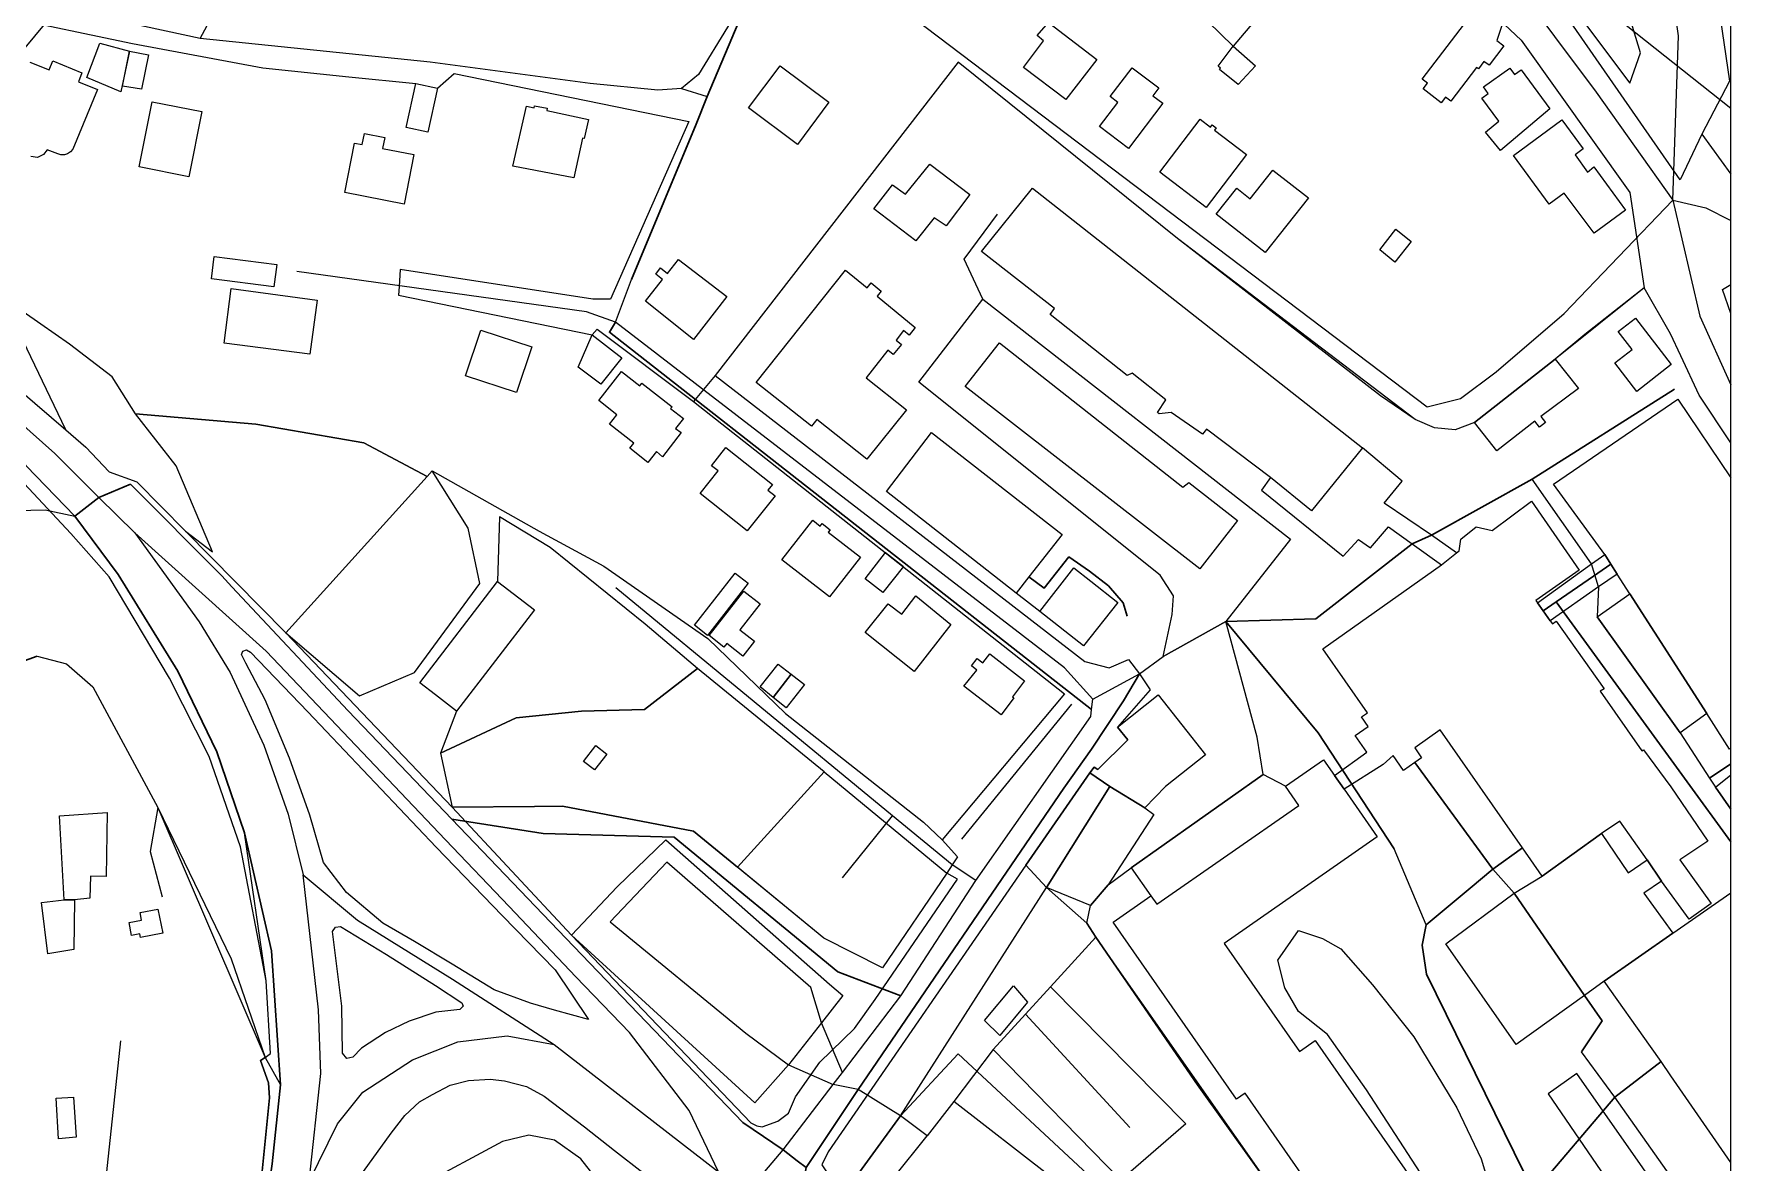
# Model space of a CAD drawing. Header units: millimetres. Extents: x 2635158 to 2636580, y 5834609 to 5836244.
# Drawn here: x 2636251 to 2636579.7, y 5835506.2 to 5835721.9 of the extents above; entities that cross this region are included whole.
import ezdxf

# ---------------------------------------------------------------- set-up
doc = ezdxf.new("R2010")
doc.units = ezdxf.units.MM
for name, color, linetype in [('IRT_OpenStreetMap_Vector geometry_amenity_hospital', 44, 'Continuous'), ('IRT_OpenStreetMap_Vector geometry_amenity_parking', 44, 'Continuous'), ('IRT_OpenStreetMap_Vector geometry_barrier_fence', 90, 'Continuous'), ('IRT_OpenStreetMap_Vector geometry_barrier_hedge', 90, 'Continuous'), ('IRT_OpenStreetMap_Vector geometry_barrier_wall', 90, 'Continuous'), ('IRT_OpenStreetMap_Vector geometry_building_civic', 10, 'Continuous'), ('IRT_OpenStreetMap_Vector geometry_building_garage', 10, 'Continuous'), ('IRT_OpenStreetMap_Vector geometry_building_hospital', 10, 'Continuous'), ('IRT_OpenStreetMap_Vector geometry_building_house', 10, 'Continuous'), ('IRT_OpenStreetMap_Vector geometry_building_industrial', 10, 'Continuous'), ('IRT_OpenStreetMap_Vector geometry_building_residential', 10, 'Continuous'), ('IRT_OpenStreetMap_Vector geometry_building_service', 10, 'Continuous'), ('IRT_OpenStreetMap_Vector geometry_building_yes', 10, 'Continuous'), ('IRT_OpenStreetMap_Vector geometry_highway_path', 220, 'Continuous'), ('IRT_OpenStreetMap_Vector geometry_highway_residential', 220, 'Continuous'), ('IRT_OpenStreetMap_Vector geometry_highway_secondary', 220, 'Continuous'), ('IRT_OpenStreetMap_Vector geometry_highway_secondary_link', 220, 'Continuous'), ('IRT_OpenStreetMap_Vector geometry_highway_service', 220, 'Continuous'), ('IRT_OpenStreetMap_Vector geometry_highway_steps', 220, 'Continuous'), ('IRT_OpenStreetMap_Vector geometry_landuse_grass', 60, 'Continuous'), ('IRT_OpenStreetMap_Vector geometry_landuse_residential', 60, 'Continuous'), ('IRT_OpenStreetMap_Vector geometry_leisure_outdoor_seating', 82, 'Continuous'), ('IRT_OpenStreetMap_Vector geometry_leisure_park', 82, 'Continuous'), ('IRT_OpenStreetMap_Vector geometry_natural_bare_rock', 72, 'Continuous'), ('IRT_OpenStreetMap_Vector geometry_natural_cliff', 72, 'Continuous'), ('IRT_OpenStreetMap_Vector geometry_natural_scrub', 72, 'Continuous'), ('IRT_OpenStreetMap_Vector geometry_natural_wood', 72, 'Continuous'), ('IRT_OpenStreetMap_Vector geometry_power_line', 154, 'Continuous'), ('IRT_OpenStreetMap_Vector geometry_power_minor_line', 154, 'Continuous'), ('IRT_OpenStreetMap_Vector geometry_unknown', 7, 'Continuous')]:
    doc.layers.add(name, color=color, linetype=linetype)
doc.layers.add('IRT_OpenStreetMap_Vector geometry_highway_footway', color=220, linetype='Continuous', lineweight=30)

msp = doc.modelspace()

# ---------------------------------------------------------------- linework, layer by layer
msp.add_lwpolyline([(2635161.27, 5834613.55), (2636575.35, 5834613.55), (2636575.35, 5836234.65), (2635161.27, 5836234.65)], close=True)
at = {"layer": 'IRT_OpenStreetMap_Vector geometry_amenity_hospital'}
for points in [[(2636575.35, 5835643.82), (2636569.28, 5835652.92), (2636565.75, 5835660.46), (2636563.81, 5835664.69), (2636558.78, 5835673.44), (2636541.72, 5835659.84), (2636526.33, 5835647.72), (2636522.65, 5835646.29), (2636518.68, 5835646.68), (2636515, 5835648.3), (2636469.57, 5835682.86), (2636427.59, 5835716.56), (2636381.14, 5835656.67), (2636451.84, 5835602.02), (2636456.45, 5835600.8), (2636460.17, 5835602.42), (2636462.27, 5835599.68), (2636464.3, 5835596.63), (2636458.06, 5835589.48), (2636460.03, 5835587.02), (2636454.28, 5835581.4), (2636453.59, 5835581.84), (2636452.77, 5835580.74), (2636440.57, 5835563.12), (2636444.52, 5835558.81), (2636452.23, 5835551.98)], [(2636452.23, 5835551.98), (2636453.94, 5835549.35), (2636473.34, 5835521.11), (2636489.55, 5835498.48), (2636507.81, 5835473.22), (2636525.74, 5835449.58), (2636529.45, 5835438.45), (2636533.82, 5835432.08), (2636537.28, 5835427.04), (2636535.24, 5835424.72), (2636564.96, 5835414.28), (2636575.35, 5835410.87)]]:
    msp.add_lwpolyline(points, dxfattribs=at)
at = {"layer": 'IRT_OpenStreetMap_Vector geometry_amenity_parking'}
for points in [[(2636549.74, 5835610.54), (2636556.01, 5835614.96), (2636570.71, 5835592.09), (2636565.63, 5835588.4), (2636549.74, 5835610.54)], [(2636385.43, 5835562.69), (2636401.96, 5835580.96), (2636425.43, 5835561.54), (2636413.13, 5835543.47), (2636401.92, 5835549.12), (2636385.43, 5835562.69)], [(2636492.76, 5835574.49), (2636490.2, 5835578.17), (2636485.9, 5835580.4), (2636460.68, 5835562.61), (2636464.46, 5835557.26), (2636465.61, 5835555.61), (2636492.76, 5835574.49)], [(2636572.42, 5835577.98), (2636575.35, 5835580.36)], [(2636456.62, 5835578.1), (2636463.27, 5835574.06), (2636465.04, 5835572.79), (2636456.28, 5835559.35), (2636452.92, 5835555.36), (2636444.52, 5835558.81), (2636456.62, 5835578.1)], [(2636575.35, 5835573.81), (2636572.42, 5835577.98)], [(2636353.69, 5835549.68), (2636362.39, 5835558.92), (2636371.73, 5835567.94), (2636403.04, 5835540.37), (2636405.53, 5835538.18), (2636401.45, 5835532.93), (2636395.19, 5835524.91), (2636388.71, 5835517.64), (2636353.69, 5835549.68)], [(2636540.38, 5835519.36), (2636564.79, 5835483.68), (2636571.1, 5835487.21), (2636545.86, 5835523.28), (2636540.38, 5835519.36)]]:
    msp.add_lwpolyline(points, dxfattribs=at)
at = {"layer": 'IRT_OpenStreetMap_Vector geometry_barrier_fence'}
for points in [[(2636327.06, 5835638.48), (2636326.09, 5835637.41), (2636313.96, 5835643.82), (2636293.31, 5835647.4), (2636270.35, 5835649.35), (2636265.87, 5835656.47), (2636257.73, 5835662.68), (2636233, 5835679.9), (2636229.14, 5835683.07), (2636226.77, 5835685.12), (2636213.11, 5835693.56), (2636207.65, 5835699.25), (2636198.24, 5835706.8), (2636189.32, 5835716.12), (2636219.83, 5835740.82)], [(2636244.85, 5835725.39), (2636269.78, 5835720.13), (2636294.66, 5835715.53), (2636311.14, 5835713.76), (2636323.92, 5835712.52), (2636328.07, 5835711.59), (2636331.24, 5835714.42), (2636376.1, 5835705.24), (2636361.12, 5835671.27), (2636357.79, 5835671.31), (2636320.95, 5835676.94), (2636320.72, 5835673.71), (2636320.59, 5835672.03), (2636357.61, 5835664.47), (2636358.56, 5835665.55), (2636377, 5835651.75), (2636447.95, 5835595.85), (2636424.57, 5835567.96)], [(2636575.35, 5835643.82), (2636569.28, 5835652.92), (2636565.75, 5835660.46), (2636563.81, 5835664.69), (2636558.78, 5835673.44), (2636547.42, 5835664.53), (2636541.72, 5835659.84), (2636526.33, 5835647.72), (2636522.65, 5835646.29), (2636518.68, 5835646.68), (2636515, 5835648.3), (2636469.57, 5835682.86), (2636427.59, 5835716.56), (2636381.14, 5835656.67), (2636451.84, 5835602.02), (2636456.45, 5835600.8), (2636460.17, 5835602.42), (2636462.27, 5835599.68), (2636464.3, 5835596.63), (2636458.06, 5835589.48)], [(2636413.13, 5835543.47), (2636401.92, 5835549.12), (2636385.43, 5835562.69), (2636377.01, 5835569.62), (2636351.99, 5835574.34), (2636346.58, 5835574.31), (2636330.87, 5835574.2), (2636299.04, 5835607.48), (2636326.09, 5835637.41), (2636327.06, 5835638.48), (2636347.49, 5835626.93), (2636359.84, 5835620.22), (2636379.72, 5835606.45), (2636394.62, 5835592.06), (2636420.98, 5835571.3), (2636424.57, 5835567.96), (2636427.49, 5835564.68), (2636426.47, 5835563.13), (2636425.43, 5835561.54), (2636413.13, 5835543.47)], [(2636416.57, 5835515.16), (2636444.52, 5835558.81), (2636440.57, 5835563.12), (2636452.77, 5835580.74)], [(2636224.56, 5835280.6), (2636249.97, 5835358.22), (2636265, 5835403.13), (2636278.12, 5835442.3), (2636288.82, 5835476.06), (2636292.37, 5835493.64), (2636294.52, 5835504.57), (2636295.93, 5835518.64), (2636295.76, 5835521.49), (2636294.22, 5835525.77)], [(2636514.01, 5835434.37), (2636489.21, 5835446.85), (2636452.18, 5835465.9), (2636432.98, 5835477.61), (2636405.49, 5835499.97), (2636416.57, 5835515.16)]]:
    msp.add_lwpolyline(points, dxfattribs=at)
at = {"layer": 'IRT_OpenStreetMap_Vector geometry_barrier_hedge'}
msp.add_lwpolyline([(2636449.26, 5835593.86), (2636428.23, 5835568.08)], dxfattribs=at)
at = {"layer": 'IRT_OpenStreetMap_Vector geometry_barrier_wall'}
msp.add_lwpolyline([(2636443.22, 5835611.56), (2636438.7, 5835615.11)], dxfattribs=at)
at = {"layer": 'IRT_OpenStreetMap_Vector geometry_building_civic'}
for points in [[(2636480.19, 5835719.64), (2636475.36, 5835724.34), (2636498.54, 5835751.83), (2636503.85, 5835747.64), (2636480.19, 5835719.64)], [(2636530.6, 5835642.31), (2636526.33, 5835647.72), (2636541.72, 5835659.84), (2636546.17, 5835654.18), (2636538.99, 5835648.86), (2636539.87, 5835647.72), (2636538.73, 5835646.84), (2636537.85, 5835647.97), (2636530.6, 5835642.31)], [(2636324.67, 5835597.97), (2636339.53, 5835617.32), (2636346.6, 5835611.87), (2636331.73, 5835592.55), (2636327.69, 5835595.65), (2636324.67, 5835597.97)], [(2636355.98, 5835582.92), (2636358.35, 5835585.97), (2636360.44, 5835584.34), (2636358.09, 5835581.3), (2636355.98, 5835582.92)]]:
    msp.add_lwpolyline(points, dxfattribs=at)
at = {"layer": 'IRT_OpenStreetMap_Vector geometry_building_garage'}
for points in [[(2636269.21, 5835718.71), (2636267.53, 5835710.89), (2636261, 5835713.68), (2636263.51, 5835720.21), (2636269.21, 5835718.71)], [(2636271.5, 5835711.45), (2636267.85, 5835711.99), (2636269.21, 5835718.71), (2636272.79, 5835717.97), (2636271.5, 5835711.45)], [(2636323.92, 5835712.52), (2636328.07, 5835711.59), (2636326.25, 5835703.2), (2636322.1, 5835704.11), (2636323.92, 5835712.52)], [(2636296.78, 5835673.66), (2636284.85, 5835675.19), (2636285.4, 5835679.46), (2636297.32, 5835677.93), (2636296.78, 5835673.66)], [(2636357.61, 5835664.47), (2636363.31, 5835660.06), (2636359.31, 5835655.03), (2636354.97, 5835658.28), (2636357.61, 5835664.47)], [(2636413.21, 5835615.2), (2636409.8, 5835617.82), (2636413.74, 5835622.84), (2636417.13, 5835620.18), (2636413.21, 5835615.2)], [(2636377.21, 5835608.96), (2636384.97, 5835618.91), (2636387.45, 5835616.98), (2636379.68, 5835607.02), (2636377.21, 5835608.96)], [(2636389.76, 5835597.17), (2636393.17, 5835601.54), (2636395.67, 5835599.59), (2636392.21, 5835595.13), (2636389.76, 5835597.17)], [(2636395.67, 5835599.59), (2636398.22, 5835597.61), (2636394.73, 5835593.19), (2636392.21, 5835595.13), (2636395.67, 5835599.59)]]:
    msp.add_lwpolyline(points, dxfattribs=at)
at = {"layer": 'IRT_OpenStreetMap_Vector geometry_building_hospital'}
for points in [[(2636429.81, 5835691.28), (2636425.33, 5835685.31), (2636423.02, 5835686.85), (2636419.5, 5835682.41), (2636411.49, 5835688.56), (2636415.05, 5835693.14), (2636417.55, 5835691.33), (2636422.19, 5835697.06), (2636429.81, 5835691.28)], [(2636441.79, 5835692.5), (2636504.89, 5835642.85), (2636495.18, 5835630.82), (2636487.31, 5835637.19), (2636475.08, 5835646.42), (2636474.34, 5835645.46), (2636468.3, 5835649.65), (2636466.04, 5835649.37), (2636465.69, 5835649.59), (2636467.33, 5835652.07), (2636460.86, 5835657.15), (2636459.94, 5835656.72), (2636445.2, 5835668.38), (2636446.03, 5835669.51), (2636432.08, 5835680.37), (2636441.79, 5835692.5)], [(2636415.17, 5835660.73), (2636414.19, 5835661.55), (2636410.05, 5835656.24), (2636417.71, 5835650.16), (2636410.14, 5835640.68), (2636400.59, 5835648.26), (2636399.59, 5835646.98), (2636389.02, 5835655.36), (2636406.07, 5835676.84), (2636410.19, 5835673.45), (2636410.98, 5835674.39), (2636412.89, 5835672.83), (2636412.1, 5835671.88), (2636419.4, 5835665.88), (2636418.22, 5835664.43), (2636417.18, 5835665.29), (2636415.76, 5835663.46), (2636416.75, 5835662.65), (2636415.17, 5835660.73)], [(2636428.94, 5835654.61), (2636435.49, 5835662.92), (2636470.55, 5835635.36), (2636471.69, 5835636.23), (2636480.99, 5835628.95), (2636473.81, 5835619.76), (2636428.94, 5835654.61)], [(2636575.09, 5835585.27), (2636570.71, 5835592.09), (2636556.01, 5835614.96), (2636553.58, 5835618.74), (2636552.4, 5835620.61), (2636551.22, 5835622.48), (2636541.4, 5835635.91), (2636565.18, 5835652.14), (2636575.35, 5835637.15)], [(2636438.7, 5835615.11), (2636413.9, 5835634.53), (2636422.53, 5835645.83), (2636447.48, 5835626.3), (2636441.11, 5835618.18), (2636438.7, 5835615.11)], [(2636522.87, 5835622.77), (2636518.08, 5835626.16), (2636509.05, 5835632.26), (2636512.47, 5835636.52), (2636504.89, 5835642.85), (2636495.18, 5835630.82), (2636487.31, 5835637.19), (2636485.59, 5835634.77), (2636501.19, 5835622.18), (2636504.14, 5835625.34), (2636506.42, 5835623.75), (2636509.86, 5835627.76), (2636514.41, 5835624.49), (2636520, 5835620.48), (2636522.87, 5835622.77)], [(2636563.87, 5835578.05), (2636570.9, 5835567.71), (2636565.55, 5835564.12), (2636571.56, 5835555.75), (2636567.36, 5835552.8), (2636562.08, 5835560.03), (2636559.35, 5835564.08), (2636554.09, 5835571.53), (2636550.59, 5835569.17), (2636539.28, 5835561.01), (2636535.51, 5835566.41), (2636519.78, 5835588.94), (2636514.88, 5835585.51), (2636516.2, 5835583.63), (2636514.92, 5835582.73), (2636512.75, 5835581.21), (2636510.77, 5835584.04), (2636508.87, 5835582.35), (2636501.38, 5835577.6), (2636499.53, 5835580.26), (2636505.74, 5835584.67), (2636503.49, 5835587.88), (2636505.98, 5835589.62), (2636504.71, 5835591.43), (2636505.85, 5835592.23), (2636497.31, 5835604.42), (2636520, 5835620.48), (2636522.87, 5835622.77), (2636523.37, 5835623.18), (2636523.72, 5835625.41), (2636526.61, 5835627.74), (2636529.68, 5835627.09), (2636537.21, 5835632.66), (2636546.35, 5835619.51), (2636538.05, 5835613.71), (2636538.38, 5835613.23), (2636539.46, 5835611.7), (2636540.78, 5835609.82), (2636541.2, 5835609.21), (2636541.96, 5835609.73), (2636551.09, 5835596.79), (2636550.33, 5835596.38), (2636558.34, 5835584.96), (2636558.61, 5835585.14), (2636563.87, 5835578.05)], [(2636443.22, 5835611.56), (2636449.75, 5835619.94), (2636452.95, 5835617.4), (2636458.11, 5835613.3), (2636451.58, 5835605), (2636443.22, 5835611.56)], [(2636463.27, 5835574.06), (2636456.62, 5835578.1), (2636452.77, 5835580.74), (2636453.59, 5835581.84), (2636454.28, 5835581.4), (2636460.03, 5835587.02), (2636458.06, 5835589.48), (2636465.82, 5835595.68), (2636474.92, 5835584.21), (2636467.23, 5835578.1), (2636463.27, 5835574.06)], [(2636497.47, 5835583.22), (2636499.53, 5835580.26), (2636501.38, 5835577.6), (2636507.74, 5835568.48), (2636478.48, 5835548.14), (2636492.88, 5835527.49), (2636495.85, 5835529.56), (2636515.91, 5835500.78), (2636502.18, 5835491.22), (2636482.47, 5835519.49), (2636480.83, 5835518.35), (2636457.22, 5835552.22), (2636464.46, 5835557.26), (2636465.61, 5835555.61), (2636492.76, 5835574.49), (2636490.2, 5835578.17), (2636497.47, 5835583.22)], [(2636575.35, 5835585.45), (2636575.09, 5835585.27)], [(2636550.59, 5835569.17), (2636555.69, 5835561.61), (2636559.35, 5835564.08), (2636562.08, 5835560.03), (2636558.66, 5835557.74), (2636564.25, 5835550.07), (2636551.08, 5835540.89), (2636547.34, 5835538.2), (2636534.27, 5835528.78), (2636520.83, 5835548.04), (2636533.91, 5835557.71), (2636539.28, 5835561.01), (2636550.59, 5835569.17)], [(2636575.35, 5835506.24), (2636563.88, 5835522.85), (2636561.99, 5835525.55), (2636559.96, 5835528.45), (2636551.08, 5835540.89), (2636564.25, 5835550.07), (2636575.35, 5835557.82)]]:
    msp.add_lwpolyline(points, dxfattribs=at)
at = {"layer": 'IRT_OpenStreetMap_Vector geometry_building_house'}
for points in [[(2636527.5, 5835727.97), (2636531.7, 5835723.95), (2636530.61, 5835720.71), (2636531.94, 5835719.68), (2636529.14, 5835715.99), (2636528.13, 5835716.69), (2636527.07, 5835715.29), (2636526.72, 5835715.54), (2636521.81, 5835709.11), (2636520.79, 5835709.9), (2636519.96, 5835708.81), (2636516.5, 5835711.47), (2636517.35, 5835712.55), (2636516.32, 5835713.34), (2636527.5, 5835727.97)], [(2636460.86, 5835715.53), (2636465.94, 5835711.66), (2636464.85, 5835710.17), (2636466.71, 5835708.75), (2636460.15, 5835700.1), (2636454.64, 5835704.29), (2636458.14, 5835708.91), (2636456.69, 5835710.02), (2636460.86, 5835715.53)], [(2636549.14, 5835696.58), (2636555.21, 5835688.33), (2636549.18, 5835683.88), (2636543.49, 5835691.58), (2636540.57, 5835689.45), (2636533.79, 5835698.76), (2636543, 5835705.59), (2636547.07, 5835700.03), (2636545.55, 5835698.89), (2636547.94, 5835695.55), (2636549.14, 5835696.58)], [(2636367.16, 5835655.24), (2636372.91, 5835650.73), (2636372.64, 5835650.4), (2636375.08, 5835648.48), (2636373.59, 5835646.59), (2636374.68, 5835645.8), (2636371.08, 5835641.16), (2636369.95, 5835642.17), (2636368.29, 5835640.07), (2636364.82, 5835642.79), (2636365.59, 5835643.76), (2636360.97, 5835647.39), (2636362.36, 5835649.15), (2636358.88, 5835651.94), (2636363.26, 5835657.46), (2636366.74, 5835654.73), (2636367.16, 5835655.24)]]:
    msp.add_lwpolyline(points, dxfattribs=at)
at = {"layer": 'IRT_OpenStreetMap_Vector geometry_building_industrial'}
msp.add_lwpolyline([(2636557.34, 5835653.66), (2636553.12, 5835659.09), (2636556.44, 5835661.65), (2636553.76, 5835665.12), (2636557.08, 5835667.66), (2636563.92, 5835658.79), (2636557.34, 5835653.66)], dxfattribs=at)
at = {"layer": 'IRT_OpenStreetMap_Vector geometry_building_residential'}
for points in [[(2636440.07, 5835715.6), (2636443.92, 5835720.66), (2636442.74, 5835721.67), (2636444.85, 5835724.18), (2636454.09, 5835717.12), (2636448.17, 5835709.45), (2636440.07, 5835715.6)], [(2636250.11, 5835716.59), (2636253.8, 5835715.11), (2636254.5, 5835716.83), (2636260.1, 5835714.56), (2636259.41, 5835712.84), (2636263.08, 5835711.34), (2636258.35, 5835699.93), (2636257.93, 5835699.42), (2636257.33, 5835699.06), (2636256.73, 5835698.9), (2636256.05, 5835698.89), (2636255.48, 5835699.04), (2636253.44, 5835699.85), (2636252.71, 5835698.95), (2636251.59, 5835698.38), (2636250.33, 5835698.53)], [(2636393.55, 5835715.86), (2636402.87, 5835708.94), (2636396.9, 5835700.87), (2636387.54, 5835707.85), (2636393.55, 5835715.86)], [(2636531.27, 5835699.69), (2636528.41, 5835703.22), (2636530.99, 5835705.34), (2636527.71, 5835709.68), (2636528.93, 5835710.63), (2636528.02, 5835711.86), (2636533.1, 5835715.43), (2636533.98, 5835714.22), (2636535.25, 5835715.15), (2636540.72, 5835707.68), (2636531.27, 5835699.69)], [(2636271.02, 5835696.58), (2636273.5, 5835709), (2636283.03, 5835707.14), (2636280.54, 5835694.66), (2636271.02, 5835696.58)], [(2636349.06, 5835707.78), (2636348.97, 5835707.36), (2636356.92, 5835705.63), (2636356.12, 5835702), (2636355.81, 5835702.06), (2636354.12, 5835694.48), (2636342.47, 5835696.68), (2636345.05, 5835708.15), (2636346.53, 5835707.85), (2636346.61, 5835708.27), (2636349.06, 5835707.78)], [(2636475.02, 5835688.82), (2636466.18, 5835695.57), (2636473.9, 5835705.67), (2636475.83, 5835704.19), (2636476.18, 5835704.64), (2636476.96, 5835704.06), (2636476.61, 5835703.59), (2636482.72, 5835698.92), (2636475.02, 5835688.82)], [(2636310.34, 5835691.65), (2636312.18, 5835701.12), (2636313.65, 5835700.83), (2636314.08, 5835702.98), (2636317.98, 5835702.21), (2636317.56, 5835700.07), (2636323.54, 5835698.91), (2636321.7, 5835689.42), (2636310.34, 5835691.65)], [(2636476.96, 5835687.51), (2636480.88, 5835692.5), (2636483.43, 5835690.48), (2636487.76, 5835695.97), (2636494.56, 5835690.66), (2636486.32, 5835680.23), (2636476.96, 5835687.51)], [(2636377.01, 5835663.6), (2636367.84, 5835670.92), (2636371.11, 5835675.04), (2636369.8, 5835676.09), (2636370.72, 5835677.26), (2636372.04, 5835676.21), (2636374.12, 5835678.84), (2636383.36, 5835671.82), (2636377.01, 5835663.6)], [(2636287.25, 5835662.9), (2636288.61, 5835673.3), (2636305.03, 5835671.1), (2636303.67, 5835660.79), (2636287.25, 5835662.9)], [(2636333.44, 5835656.61), (2636336.32, 5835665.38), (2636346.1, 5835662.17), (2636343.17, 5835653.42), (2636333.44, 5835656.61)], [(2636378.28, 5835634.11), (2636381.7, 5835638.45), (2636380.43, 5835639.44), (2636383.16, 5835642.9), (2636392.1, 5835635.87), (2636391.24, 5835634.78), (2636392.6, 5835633.68), (2636387.26, 5835627), (2636378.28, 5835634.11)], [(2636393.89, 5835621.45), (2636399.83, 5835629.01), (2636401.25, 5835627.91), (2636401.62, 5835628.4), (2636403.14, 5835627.21), (2636402.76, 5835626.73), (2636408.91, 5835621.95), (2636403, 5835614.36), (2636393.89, 5835621.45)], [(2636426.19, 5835609.09), (2636419.22, 5835600.13), (2636409.8, 5835607.57), (2636414.22, 5835613.06), (2636416.82, 5835611.05), (2636419.54, 5835614.57), (2636426.19, 5835609.09)], [(2636428.72, 5835597.28), (2636431.18, 5835600.36), (2636430.15, 5835601.19), (2636431.26, 5835602.59), (2636432.3, 5835601.76), (2636433.67, 5835603.47), (2636440.31, 5835598.34), (2636437.97, 5835595.29), (2636438.27, 5835595.05), (2636435.82, 5835591.86), (2636428.72, 5835597.28)], [(2636255.83, 5835572.54), (2636264.93, 5835573.18), (2636264.7, 5835560.9), (2636261.75, 5835560.96), (2636261.6, 5835556.76), (2636258.7, 5835556.49), (2636256.72, 5835556.47), (2636255.83, 5835572.54)], [(2636274.62, 5835554.71), (2636275.53, 5835550.1), (2636271.29, 5835549.28), (2636271.17, 5835549.97), (2636269.59, 5835549.66), (2636269.09, 5835552.15), (2636271.5, 5835552.61), (2636271.2, 5835554.05), (2636274.62, 5835554.71)]]:
    msp.add_lwpolyline(points, dxfattribs=at)
at = {"layer": 'IRT_OpenStreetMap_Vector geometry_building_service'}
msp.add_lwpolyline([(2636432.64, 5835533.38), (2636438.19, 5835540.01), (2636440.83, 5835536.91), (2636435.58, 5835530.53), (2636432.64, 5835533.38)], dxfattribs=at)
at = {"layer": 'IRT_OpenStreetMap_Vector geometry_building_yes'}
for points in [[(2636477.56, 5835715.16), (2636477.77, 5835715.46), (2636477.31, 5835715.81), (2636480.19, 5835719.64), (2636484.47, 5835715.89), (2636481.14, 5835712.35), (2636477.56, 5835715.16)], [(2636508.19, 5835680.71), (2636511.27, 5835684.67), (2636514.24, 5835682.29), (2636511.08, 5835678.35), (2636508.19, 5835680.71)], [(2636538.38, 5835613.23), (2636548.71, 5835620.67), (2636551.22, 5835622.48), (2636552.4, 5835620.61), (2636553.58, 5835618.74), (2636550.04, 5835616.27), (2636540.78, 5835609.82), (2636539.46, 5835611.7), (2636538.38, 5835613.23)], [(2636386.44, 5835603.06), (2636383.35, 5835605.47), (2636382.83, 5835604.78), (2636379.99, 5835607), (2636386.63, 5835615.5), (2636389.74, 5835613.06), (2636385.85, 5835608.08), (2636388.65, 5835605.88), (2636386.44, 5835603.06)], [(2636258.7, 5835556.49), (2636258.51, 5835546.98), (2636253.56, 5835546.15), (2636252.35, 5835555.97), (2636256.72, 5835556.47), (2636258.7, 5835556.49)], [(2636255.14, 5835518.53), (2636258.5, 5835518.74), (2636259, 5835511.07), (2636255.64, 5835510.77), (2636255.14, 5835518.53)]]:
    msp.add_lwpolyline(points, dxfattribs=at)
at = {"layer": 'IRT_OpenStreetMap_Vector geometry_highway_footway'}
for points in [[(2636377.49, 5835704.71), (2636379.59, 5835710.04), (2636389.04, 5835732.4)], [(2636365.17, 5835675.06), (2636377.49, 5835704.71)], [(2636184.07, 5835677.55), (2636203.84, 5835668.74), (2636219.03, 5835661.38), (2636225.77, 5835657.07), (2636227.92, 5835655.69), (2636237.46, 5835649.58), (2636249.43, 5835639.44), (2636258.71, 5835629.78), (2636267.02, 5835618.67), (2636278.45, 5835600.19), (2636285.88, 5835584.74), (2636291.17, 5835569.3), (2636296.33, 5835546.71), (2636298.03, 5835521.13)], [(2636453.12, 5835592.85), (2636360.93, 5835664.96), (2636362.12, 5835666.87)], [(2636537.34, 5835636.89), (2636564.53, 5835654.07)], [(2636258.71, 5835629.78), (2636263.35, 5835633.4), (2636269.38, 5835635.92)], [(2636269.38, 5835635.92), (2636286.86, 5835618.39), (2636288.74, 5835616.3), (2636310.97, 5835592.58), (2636330.78, 5835571.91), (2636352.6, 5835549.16), (2636386.47, 5835513.92), (2636388.43, 5835512.57)], [(2636518.08, 5835626.16), (2636537.34, 5835636.89)], [(2636514.41, 5835624.49), (2636518.08, 5835626.16)], [(2636478.79, 5835609.64), (2636495.98, 5835610.21), (2636514.41, 5835624.49)], [(2636459.89, 5835610.72), (2636459.14, 5835613.27), (2636456.32, 5835616.48), (2636452.7, 5835619.29), (2636448.79, 5835622.02), (2636444.04, 5835616.02), (2636441.11, 5835618.18)], [(2636575.35, 5835567.57), (2636541.96, 5835613.42), (2636549.06, 5835618.31), (2636552.4, 5835620.61)], [(2636541.96, 5835613.42), (2636539.46, 5835611.7)], [(2636510.99, 5835566.2), (2636496.46, 5835588.4), (2636478.79, 5835609.64)], [(2636240.12, 5835598.95), (2636251.55, 5835603.07)], [(2636397.78, 5835497.93), (2636399.37, 5835500.41), (2636398.11, 5835502.79), (2636398.55, 5835505.3), (2636408.46, 5835520.2), (2636447.79, 5835577.84), (2636453.11, 5835585.27), (2636459.22, 5835594.53), (2636462.27, 5835599.68)], [(2636533.91, 5835557.71), (2636529.82, 5835562.31), (2636514.92, 5835582.73)], [(2636571.23, 5835579.72), (2636575.35, 5835582.47)], [(2636330.78, 5835571.91), (2636348.28, 5835569.16), (2636373.34, 5835568.43)], [(2636373.34, 5835568.43), (2636404.58, 5835542.71), (2636416.64, 5835538.11)], [(2636517.06, 5835551.68), (2636525.48, 5835558.71), (2636529.82, 5835562.31), (2636535.51, 5835566.41)], [(2636547.34, 5835538.2), (2636533.91, 5835557.71)], [(2636513.35, 5835431.24), (2636517.83, 5835436.72), (2636520.55, 5835441.44), (2636525.4, 5835449.85), (2636527.41, 5835453.04), (2636526.68, 5835457.54), (2636534.4, 5835475.62), (2636537.76, 5835491.26), (2636537.69, 5835500.54), (2636517.16, 5835542.23), (2636516.29, 5835547.82), (2636517.06, 5835551.68)], [(2636546.78, 5835527.42), (2636550.7, 5835533.33), (2636547.34, 5835538.2)], [(2636537.69, 5835500.54), (2636553.14, 5835518.75), (2636561.99, 5835525.55)], [(2636298.03, 5835521.13), (2636296.48, 5835506), (2636293.07, 5835482.82), (2636286.19, 5835460.94), (2636280.47, 5835443.7), (2636272.3, 5835419.73), (2636257.14, 5835372.84), (2636247.29, 5835342.78), (2636238.1, 5835316.43), (2636225.94, 5835279.85), (2636221.25, 5835260.58), (2636218.87, 5835248.92)], [(2636388.43, 5835512.57), (2636394.13, 5835508.67), (2636396.83, 5835506.57)], [(2636396.83, 5835506.57), (2636398.55, 5835505.3)]]:
    msp.add_lwpolyline(points, dxfattribs=at)
at = {"layer": 'IRT_OpenStreetMap_Vector geometry_highway_path'}
for points in [[(2636564.24, 5835690.21), (2636565.3, 5835721.65), (2636561.6, 5835747.41), (2636557.77, 5835779.35), (2636553.38, 5835795.85), (2636542.61, 5835813.64), (2636542.49, 5835829.59), (2636546.44, 5835855.26), (2636552.65, 5835879.67), (2636548.21, 5835901.33), (2636548.33, 5835920.1), (2636549.61, 5836023.66), (2636560.11, 5836036.77), (2636567.55, 5836054.33), (2636567.06, 5836067.12), (2636575.35, 5836098.28)], [(2636184.07, 5835677.55), (2636195.33, 5835668.73), (2636198.87, 5835665.05), (2636202.17, 5835661.61), (2636207.25, 5835653.41), (2636211.3, 5835647.24), (2636218.11, 5835636.49), (2636224.17, 5835631.5), (2636232.39, 5835629.68), (2636240.22, 5835629.61), (2636247.57, 5835630.92), (2636253.07, 5835631.01), (2636258.71, 5835629.78)], [(2636274.59, 5835574.14), (2636273.13, 5835565.73), (2636275.45, 5835557.03)]]:
    msp.add_lwpolyline(points, dxfattribs=at)
at = {"layer": 'IRT_OpenStreetMap_Vector geometry_highway_residential'}
for points in [[(2636440.24, 5835807.95), (2636433.93, 5835799.01), (2636394.75, 5835743.57), (2636389.04, 5835732.4), (2636377.94, 5835714.25), (2636374.69, 5835711.58), (2636370.18, 5835711.26), (2636357.24, 5835712.53), (2636326.66, 5835716.6), (2636282.67, 5835721.14), (2636258.18, 5835726.43), (2636270.37, 5835753.02)], [(2636440.24, 5835807.95), (2636480.12, 5835774.88), (2636533.62, 5835732.23), (2636549.6, 5835710.85), (2636564.24, 5835690.21)], [(2636282.67, 5835721.14), (2636308.31, 5835768.76)], [(2636394.75, 5835743.57), (2636517.29, 5835650.7), (2636523.64, 5835652.27), (2636530.43, 5835657.4), (2636543.49, 5835668.57), (2636564.24, 5835690.21)], [(2636564.24, 5835690.21), (2636569.38, 5835668.06), (2636575.35, 5835654.94)], [(2636403.68, 5835521.19), (2636405.5, 5835523.48), (2636416.64, 5835538.11), (2636431.01, 5835560.16), (2636452.94, 5835591.51), (2636453.12, 5835592.85), (2636453.38, 5835594.83), (2636447.92, 5835600.81), (2636362.12, 5835666.87), (2636356.53, 5835668.85), (2636301.18, 5835676.56)], [(2636386.83, 5835499.98), (2636394.13, 5835508.67), (2636403.68, 5835521.19)]]:
    msp.add_lwpolyline(points, dxfattribs=at)
at = {"layer": 'IRT_OpenStreetMap_Vector geometry_highway_secondary'}
for points in [[(2636052.27, 5835716.41), (2636085.61, 5835710.74), (2636086.36, 5835710.61), (2636106.36, 5835707.11), (2636127.64, 5835701.19), (2636141.92, 5835697.42), (2636169.39, 5835689.14), (2636186.95, 5835682.49), (2636202.14, 5835675.92), (2636213.39, 5835670.63), (2636222.78, 5835665.58), (2636233.11, 5835659.65), (2636241.3, 5835653.88), (2636254.93, 5835641.76), (2636263.35, 5835633.4)], [(2636263.35, 5835633.4), (2636270.21, 5835626.6)], [(2636270.21, 5835626.6), (2636282.49, 5835609.63), (2636288.43, 5835599.91), (2636294.88, 5835586.02), (2636299.5, 5835572.82), (2636302.37, 5835561.26)], [(2636303.52, 5835502.65), (2636305.76, 5835523.29), (2636305.33, 5835535.44), (2636302.37, 5835561.26)]]:
    msp.add_lwpolyline(points, dxfattribs=at)
at = {"layer": 'IRT_OpenStreetMap_Vector geometry_highway_secondary_link'}
for points in [[(2636381.8, 5835504.49), (2636376.2, 5835516.21), (2636364.77, 5835531.12), (2636354.53, 5835541.72), (2636341.76, 5835555.18), (2636329.61, 5835567.96), (2636295.34, 5835603.98), (2636270.21, 5835626.6)], [(2636302.37, 5835561.26), (2636312.79, 5835552.57), (2636330.93, 5835541.31), (2636350.38, 5835528.78)], [(2636303.52, 5835502.65), (2636308.96, 5835513.63), (2636313.76, 5835519.73), (2636323.28, 5835525.9), (2636331.93, 5835529.35), (2636341.36, 5835530.45), (2636350.38, 5835528.78)], [(2636350.38, 5835528.78), (2636381.8, 5835504.49)]]:
    msp.add_lwpolyline(points, dxfattribs=at)
at = {"layer": 'IRT_OpenStreetMap_Vector geometry_highway_service'}
for points in [[(2636564.24, 5835690.21), (2636570.53, 5835688.74), (2636575.35, 5835686.31)], [(2636432.35, 5835671.3), (2636428.75, 5835678.92), (2636435.1, 5835687.53)], [(2636420.06, 5835655.42), (2636432.35, 5835671.3), (2636491.12, 5835625.42)], [(2636466.81, 5835602.95), (2636468.53, 5835611.01), (2636468.8, 5835614.58), (2636466.21, 5835618.53), (2636420.06, 5835655.42)], [(2636548.71, 5835620.67), (2636537.34, 5835636.89)], [(2636491.12, 5835625.42), (2636478.79, 5835609.64)], [(2636550.04, 5835616.27), (2636548.71, 5835620.67)], [(2636431.01, 5835560.16), (2636426.47, 5835563.13), (2636415.04, 5835572.55), (2636362.16, 5835616.09)], [(2636550.04, 5835616.27), (2636549.74, 5835610.54), (2636565.63, 5835588.4), (2636571.23, 5835579.72), (2636572.42, 5835577.98), (2636575.35, 5835573.81)], [(2636453.94, 5835549.35), (2636452.23, 5835551.98), (2636452.92, 5835555.36), (2636456.28, 5835559.35), (2636460.68, 5835562.61), (2636485.9, 5835580.4), (2636484.8, 5835587.54), (2636478.79, 5835609.64)], [(2636462.27, 5835599.68), (2636466.81, 5835602.95), (2636478.79, 5835609.64)], [(2636478.79, 5835609.64), (2636466.81, 5835602.95)], [(2636453.38, 5835594.83), (2636462.27, 5835599.68)], [(2636405.5, 5835560.64), (2636415.04, 5835572.55)], [(2636371.92, 5835563.69), (2636361.06, 5835552.27), (2636387.02, 5835530.95), (2636395.19, 5835524.91)], [(2636399.42, 5835539.73), (2636371.92, 5835563.69)], [(2636453.94, 5835549.35), (2636445.26, 5835539.81), (2636440.47, 5835534.58), (2636434.27, 5835527.88), (2636426.75, 5835517.91)], [(2636522.59, 5835454.2), (2636507.81, 5835473.22), (2636501.15, 5835482.44), (2636489.55, 5835498.48), (2636473.34, 5835521.11), (2636453.94, 5835549.35)], [(2636405.5, 5835523.48), (2636401.45, 5835532.93), (2636399.42, 5835539.73)], [(2636440.47, 5835534.58), (2636460.44, 5835512.96)], [(2636579.68, 5835481.28), (2636577.59, 5835484.11), (2636553.14, 5835518.75), (2636546.78, 5835527.42)], [(2636395.19, 5835524.91), (2636403.68, 5835521.19)], [(2636416.57, 5835515.16), (2636408.46, 5835520.2), (2636403.68, 5835521.19)], [(2636451.56, 5835499.33), (2636449.49, 5835500.71), (2636445.32, 5835503.51), (2636426.75, 5835517.91), (2636421.68, 5835511.34), (2636416.57, 5835515.16)], [(2636449.49, 5835500.71), (2636437.54, 5835485.97), (2636415.26, 5835503.35), (2636421.68, 5835511.34)]]:
    msp.add_lwpolyline(points, dxfattribs=at)
at = {"layer": 'IRT_OpenStreetMap_Vector geometry_highway_steps'}
for points in [[(2636374.69, 5835711.58), (2636379.59, 5835710.04)], [(2636362.12, 5835666.87), (2636365.17, 5835675.06)], [(2636251.55, 5835603.07), (2636257.14, 5835601.59), (2636262.18, 5835597.16), (2636274.59, 5835574.14), (2636288.63, 5835545.21), (2636295.14, 5835526.32), (2636298.03, 5835521.13)], [(2636517.06, 5835551.68), (2636510.99, 5835566.2)]]:
    msp.add_lwpolyline(points, dxfattribs=at)
at = {"layer": 'IRT_OpenStreetMap_Vector geometry_landuse_grass'}
for points in [[(2636270.35, 5835649.35), (2636293.31, 5835647.4), (2636313.96, 5835643.82), (2636326.09, 5835637.41), (2636299.04, 5835607.48), (2636279.86, 5835626.94), (2636285.05, 5835622.98), (2636278.08, 5835639.4), (2636270.35, 5835649.35)], [(2636292.3, 5835603.8), (2636303.28, 5835592.38), (2636327.78, 5835566.54), (2636340.41, 5835553.44), (2636350.59, 5835543.06), (2636356.95, 5835533.59), (2636350.41, 5835535.39), (2636345.82, 5835536.7), (2636338.93, 5835539.23), (2636330.85, 5835544.18), (2636323.65, 5835548.51), (2636317.62, 5835551.99), (2636310.66, 5835557.89), (2636306.27, 5835563.6), (2636303.63, 5835572.63), (2636299.8, 5835583.54), (2636295.13, 5835594.7), (2636291.43, 5835601.7), (2636290.57, 5835603.36), (2636290.82, 5835603.99), (2636291.56, 5835604.26), (2636292.3, 5835603.8)], [(2636353.69, 5835549.68), (2636388, 5835513.82), (2636389.12, 5835513.26), (2636390.12, 5835513.06), (2636393.15, 5835514.13), (2636395.16, 5835515.71), (2636396.54, 5835518.82), (2636401.14, 5835525.42), (2636407.77, 5835531.9), (2636411.75, 5835537.43), (2636427.46, 5835560.41), (2636425.43, 5835561.54), (2636413.13, 5835543.47), (2636401.92, 5835549.12), (2636377.01, 5835569.62), (2636351.99, 5835574.34), (2636346.58, 5835574.31), (2636330.87, 5835574.2), (2636353.69, 5835549.68)], [(2636440.57, 5835563.12), (2636402.76, 5835508.28), (2636401.57, 5835505.81), (2636405.49, 5835499.97), (2636432.98, 5835477.61), (2636452.18, 5835465.9), (2636489.21, 5835446.85), (2636502.89, 5835467.04), (2636507.81, 5835473.22), (2636501.15, 5835482.44), (2636489.55, 5835498.48), (2636453.94, 5835549.35), (2636452.23, 5835551.98), (2636444.52, 5835558.81), (2636440.57, 5835563.12)], [(2636309.5, 5835551.36), (2636318.32, 5835546.01), (2636327.71, 5835540.07), (2636332.75, 5835536.79), (2636332.98, 5835536.14), (2636332.31, 5835535.52), (2636327.72, 5835534.99), (2636322.67, 5835533.25), (2636318.14, 5835531.11), (2636313.54, 5835528.11), (2636311.91, 5835526.38), (2636310.73, 5835526.11), (2636309.93, 5835527.13), (2636309.8, 5835536.11), (2636308.01, 5835550.43), (2636308.55, 5835551.26), (2636309.5, 5835551.36)]]:
    msp.add_lwpolyline(points, dxfattribs=at)
at = {"layer": 'IRT_OpenStreetMap_Vector geometry_landuse_residential'}
for points in [[(2636526.61, 5835728.96), (2636535.22, 5835720.81), (2636556, 5835691.68), (2636558.78, 5835673.44), (2636541.72, 5835659.84), (2636526.33, 5835647.72), (2636522.65, 5835646.29), (2636518.68, 5835646.68), (2636515, 5835648.3), (2636508.32, 5835652.78), (2636469.57, 5835682.86), (2636427.59, 5835716.56), (2636381.14, 5835656.67), (2636377, 5835651.75), (2636447.95, 5835595.85), (2636424.57, 5835567.96), (2636427.49, 5835564.68), (2636426.47, 5835563.13), (2636425.43, 5835561.54), (2636413.13, 5835543.47), (2636401.92, 5835549.12), (2636385.43, 5835562.69), (2636377.01, 5835569.62), (2636351.99, 5835574.34), (2636346.58, 5835574.31), (2636330.87, 5835574.2), (2636299.04, 5835607.48), (2636279.86, 5835626.94), (2636285.05, 5835622.98), (2636278.08, 5835639.4), (2636270.35, 5835649.35), (2636265.87, 5835656.47), (2636257.73, 5835662.68), (2636233, 5835679.9)], [(2636573.73, 5835673.15), (2636575.35, 5835674.11)], [(2636575.35, 5835668.53), (2636573.73, 5835673.15)]]:
    msp.add_lwpolyline(points, dxfattribs=at)
at = {"layer": 'IRT_OpenStreetMap_Vector geometry_leisure_outdoor_seating'}
msp.add_lwpolyline([(2636452.77, 5835580.74), (2636456.62, 5835578.1), (2636444.52, 5835558.81), (2636440.57, 5835563.12), (2636452.77, 5835580.74)], dxfattribs=at)
at = {"layer": 'IRT_OpenStreetMap_Vector geometry_leisure_park'}
msp.add_lwpolyline([(2636565.64, 5835694.12), (2636537.73, 5835734.39), (2636484.24, 5835779.12), (2636496.83, 5835794.38), (2636490.12, 5835804.98), (2636548.99, 5835874.64), (2636545.89, 5835830.56), (2636571.22, 5835790.06), (2636569.18, 5835752.98), (2636575.04, 5835712.98), (2636569.79, 5835702.81), (2636565.64, 5835694.12)], dxfattribs=at)
at = {"layer": 'IRT_OpenStreetMap_Vector geometry_natural_bare_rock'}
msp.add_lwpolyline([(2636256.99, 5835646.33), (2636248.84, 5835663.34), (2636225.38, 5835678.73), (2636191.17, 5835695.71), (2636175.03, 5835703.79), (2636142.96, 5835719.91), (2636123.23, 5835717.38), (2636110.54, 5835710.76), (2636133.1, 5835705.11), (2636146.43, 5835700.86), (2636175.51, 5835691.73), (2636190.41, 5835685.52), (2636204.66, 5835679.32), (2636218.25, 5835673.4), (2636228.96, 5835667.49), (2636241.59, 5835659.37), (2636248.35, 5835653.76), (2636256.99, 5835646.33)], dxfattribs=at)
at = {"layer": 'IRT_OpenStreetMap_Vector geometry_natural_cliff'}
msp.add_lwpolyline([(2636267.47, 5835529.52), (2636259.98, 5835459.79), (2636250.86, 5835422.53), (2636241.33, 5835382.45), (2636224.5, 5835327.44)], dxfattribs=at)
at = {"layer": 'IRT_OpenStreetMap_Vector geometry_natural_scrub'}
for points in [[(2636500.92, 5835775.55), (2636495.38, 5835774.78), (2636503.63, 5835767.01), (2636516.89, 5835755.95), (2636536.9, 5835739.63), (2636546.75, 5835724.87), (2636556.02, 5835712.57), (2636558.07, 5835718.4), (2636555.61, 5835726.37), (2636548.4, 5835735.94), (2636536.45, 5835747.09), (2636528.03, 5835755.25), (2636520.04, 5835761.33), (2636506.67, 5835773.7), (2636500.92, 5835775.55)], [(2636248.35, 5835653.76), (2636256.99, 5835646.33), (2636260.84, 5835643), (2636265.3, 5835638.27), (2636270.59, 5835636.37), (2636279.86, 5835626.94), (2636285.05, 5835622.98), (2636278.08, 5835639.4), (2636270.35, 5835649.35), (2636265.87, 5835656.47), (2636257.73, 5835662.68), (2636233, 5835679.9)], [(2636313.92, 5835504.54), (2636319.21, 5835511.84), (2636321.85, 5835515.21), (2636324.65, 5835517.83), (2636327.1, 5835519.25), (2636330.49, 5835521.05), (2636333.99, 5835521.95), (2636338.12, 5835522.21), (2636340.88, 5835521.87), (2636345.1, 5835520.76), (2636348.47, 5835518.93), (2636356.18, 5835513.08), (2636361.93, 5835508.52), (2636367.35, 5835504.32)], [(2636359.86, 5835501.36), (2636355.47, 5835506.94), (2636350.44, 5835510.55), (2636345.51, 5835511.5), (2636340.5, 5835510.28), (2636324.65, 5835501.76)]]:
    msp.add_lwpolyline(points, dxfattribs=at)
at = {"layer": 'IRT_OpenStreetMap_Vector geometry_natural_wood'}
for points in [[(2636233.69, 5835596.86), (2636251.55, 5835603.07), (2636257.14, 5835601.59), (2636262.18, 5835597.16), (2636274.59, 5835574.14), (2636295.14, 5835526.32), (2636296.17, 5835527.08), (2636295.29, 5835540.95), (2636290.38, 5835566.61), (2636284.42, 5835583.86), (2636276.84, 5835598.81), (2636265.29, 5835618.2), (2636257.99, 5835626.51), (2636247.24, 5835637.99)], [(2636327.06, 5835638.48), (2636326.09, 5835637.41), (2636299.04, 5835607.48), (2636313.14, 5835595.49), (2636323.68, 5835599.95), (2636336.15, 5835616.93), (2636333.95, 5835627.48), (2636327.06, 5835638.48)], [(2636339.95, 5835629.65), (2636339.53, 5835617.32), (2636346.6, 5835611.87), (2636331.73, 5835592.55), (2636328.65, 5835584.47), (2636343.12, 5835591.23), (2636355.58, 5835592.51), (2636367.62, 5835592.84), (2636377.77, 5835600.68), (2636367.76, 5835609.19), (2636349.61, 5835623.79), (2636339.95, 5835629.65)], [(2636233.69, 5835596.86), (2636240.12, 5835598.95), (2636251.55, 5835603.07), (2636257.14, 5835601.59), (2636262.18, 5835597.16), (2636274.59, 5835574.14), (2636295.14, 5835526.32), (2636294.22, 5835525.77), (2636295.76, 5835521.49), (2636295.93, 5835518.64), (2636294.52, 5835504.57), (2636292.37, 5835493.64), (2636288.82, 5835476.06), (2636278.12, 5835442.3), (2636265, 5835403.13), (2636249.97, 5835358.22), (2636238.58, 5835324.22), (2636224.56, 5835280.6), (2636218.84, 5835278.62), (2636212.1, 5835261.29), (2636195.48, 5835246.42), (2636193.34, 5835243.82), (2636188.75, 5835238.43)], [(2636355.58, 5835592.51), (2636343.12, 5835591.23), (2636328.65, 5835584.47), (2636330.87, 5835574.2), (2636346.58, 5835574.31), (2636351.99, 5835574.34), (2636377.01, 5835569.62), (2636385.43, 5835562.69), (2636401.96, 5835580.96), (2636377.77, 5835600.68), (2636367.62, 5835592.84), (2636355.58, 5835592.51)], [(2636488.69, 5835544.93), (2636492.65, 5835550.59), (2636497.25, 5835549.08), (2636500.78, 5835547.1), (2636506.79, 5835540.21), (2636514.69, 5835530.28), (2636522.95, 5835516.69), (2636527.6, 5835506.94), (2636530.41, 5835497.67), (2636531.53, 5835491.77), (2636531.59, 5835485.41), (2636526.61, 5835481.83), (2636522.2, 5835485.27), (2636519.55, 5835491.52), (2636518.32, 5835500.73), (2636505.67, 5835520.13), (2636498.22, 5835530.7), (2636492.64, 5835535.1), (2636490.05, 5835539.62), (2636488.69, 5835544.93)]]:
    msp.add_lwpolyline(points, dxfattribs=at)
at = {"layer": 'IRT_OpenStreetMap_Vector geometry_power_line'}
msp.add_lwpolyline([(2636575.35, 5835707.71), (2636526.08, 5835746.83), (2636424.51, 5835812.63), (2636366.34, 5835860.4)], dxfattribs=at)
at = {"layer": 'IRT_OpenStreetMap_Vector geometry_power_minor_line'}
msp.add_lwpolyline([(2636099.47, 5835518.4), (2636110.22, 5835556.74), (2636118.34, 5835567.3), (2636127.02, 5835580.16), (2636244.54, 5835713.66), (2636366.34, 5835860.4)], dxfattribs=at)
at = {"layer": 'IRT_OpenStreetMap_Vector geometry_unknown'}
for points in [[(2636562.76, 5836234.65), (2636568.12, 5836226.97), (2636570.98, 5836211.58), (2636564.95, 5836179.8), (2636558.29, 5836157.18), (2636545.72, 5836107.1), (2636544.85, 5836073.83), (2636495.45, 5836030.73), (2636469.64, 5836008.21), (2636504.36, 5836027.83), (2636526.73, 5836033.94), (2636542.73, 5836020.79), (2636540.91, 5835932.67), (2636540.62, 5835909.94), (2636543.49, 5835907.22), (2636548.99, 5835874.64), (2636545.89, 5835830.56), (2636571.22, 5835790.06), (2636569.18, 5835752.98), (2636575.04, 5835712.98), (2636569.79, 5835702.81), (2636575.35, 5835695.15)], [(2636249.97, 5835358.22), (2636265, 5835403.13), (2636278.12, 5835442.3), (2636288.82, 5835476.06), (2636292.37, 5835493.64), (2636294.52, 5835504.57), (2636295.93, 5835518.64), (2636295.76, 5835521.49), (2636294.22, 5835525.77), (2636295.14, 5835526.32), (2636296.17, 5835527.08), (2636295.29, 5835540.95), (2636291.17, 5835569.3), (2636285.88, 5835584.74), (2636278.45, 5835600.19), (2636267.02, 5835618.67), (2636258.71, 5835629.78), (2636249.43, 5835639.44)], [(2636434.27, 5835527.88), (2636440.47, 5835534.58), (2636445.26, 5835539.81), (2636471.16, 5835513.62), (2636458.73, 5835502.89), (2636434.27, 5835527.88)], [(2636405.49, 5835499.97), (2636432.98, 5835477.61), (2636439.37, 5835484.6), (2636451.56, 5835499.33), (2636454.18, 5835502.33), (2636427.62, 5835527.05), (2636416.57, 5835515.16), (2636405.49, 5835499.97)]]:
    msp.add_lwpolyline(points, dxfattribs=at)

doc.saveas('drawing.dxf')
